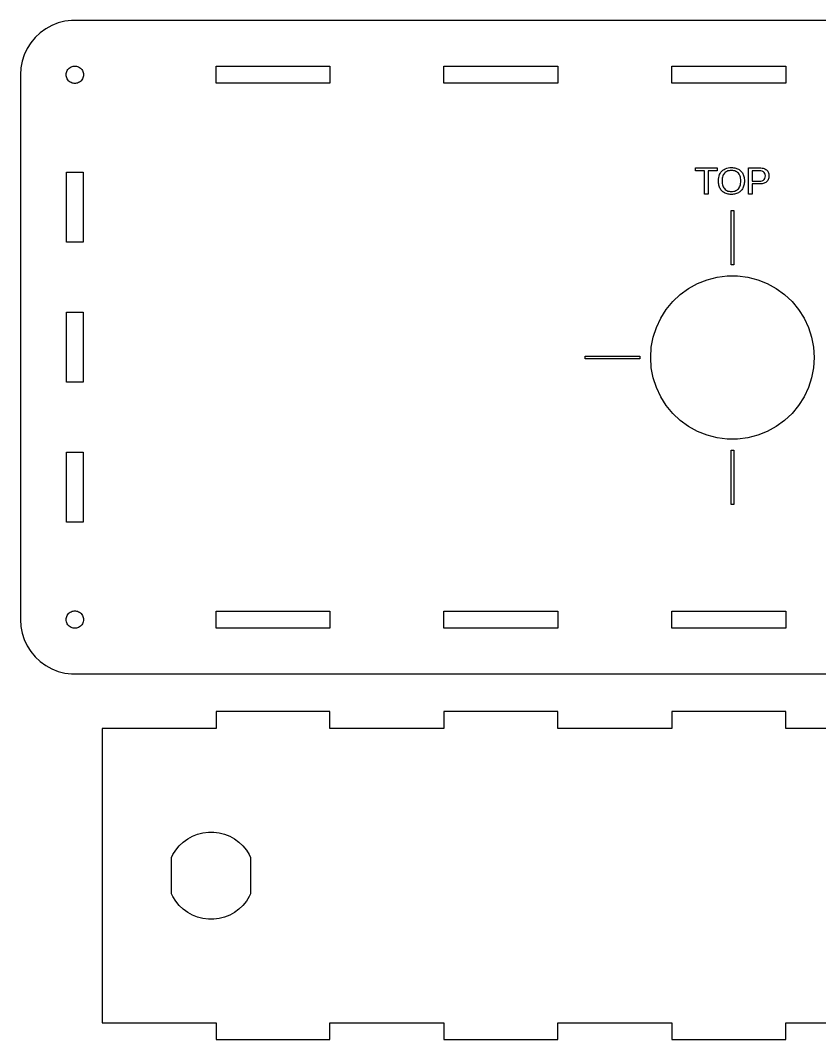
# Model space of a CAD drawing. Extents: x -143 to 284, y -54 to 327.
# Drawn here: x -43.4 to 103.3, y 139.7 to 326.8 of the extents above; entities that cross this region are included whole.
import ezdxf

# ---------------------------------------------------------------- set-up
doc = ezdxf.new("R2010")
doc.units = 0
doc.layers.add('Layer_1', color=7, linetype='CONTINUOUS')

msp = doc.modelspace()

# ---------------------------------------------------------------- linework, layer by layer
at = {"layer": 'Layer_1', "color": 7}
for points in [[(207.230249, 326.813014), (-34.025661, 326.813014), (-35.271581, 326.656014), (-36.487931, 326.344014), (-37.655551, 325.881014), (-38.756031, 325.276014), (-39.772001, 324.538015), (-40.687441, 323.678015), (-41.487931, 322.711015), (-42.160831, 321.651014), (-42.695526, 320.514014), (-43.083588, 319.320014), (-43.318909, 318.086014), (-43.397751, 316.833015), (-43.397751, 216.833014), (-43.318909, 215.580015), (-43.083588, 214.346016), (-42.695526, 213.152015), (-42.160831, 212.015015), (-41.487931, 210.955014), (-40.687441, 209.988013), (-39.772001, 209.128014), (-38.756031, 208.390015), (-37.655551, 207.785015), (-36.487931, 207.322015), (-35.271581, 207.010016), (-34.025661, 206.853016), (207.230249, 206.853016)], [(-33.498231, 315.236014), (-33.697571, 315.261014), (-33.892181, 315.311014), (-34.079012, 315.385014), (-34.255081, 315.482015), (-34.417631, 315.600014), (-34.564101, 315.738014), (-34.692181, 315.893014), (-34.799851, 316.062014), (-34.885411, 316.244015), (-34.947491, 316.435014), (-34.985141, 316.632014), (-34.997762, 316.833015), (-34.98514, 317.034014), (-34.947491, 317.231014), (-34.885411, 317.422014), (-34.799851, 317.604014), (-34.692181, 317.773014), (-34.564101, 317.928014), (-34.417631, 318.066014), (-34.255081, 318.184014), (-34.079012, 318.281014), (-33.892181, 318.355014), (-33.697571, 318.405014), (-33.498231, 318.430014), (-33.297251, 318.430014), (-33.097951, 318.405015), (-32.903351, 318.355014), (-32.716551, 318.281014), (-32.540451, 318.184014), (-32.377851, 318.066014), (-32.231451, 317.928014), (-32.103351, 317.773014), (-31.995651, 317.604014), (-31.910152, 317.422014), (-31.848051, 317.231014), (-31.810351, 317.034014), (-31.79775, 316.833015), (-31.810353, 316.632014), (-31.848051, 316.435014), (-31.910152, 316.244015), (-31.995651, 316.062014), (-32.103351, 315.893014), (-32.231451, 315.738014), (-32.377851, 315.600014), (-32.540451, 315.482015), (-32.716551, 315.385014), (-32.903351, 315.311014), (-33.097951, 315.261014), (-33.297251, 315.236015), (-33.498231, 315.236014)], [(-7.488651, 315.283015), (-7.488651, 318.383015), (13.420448, 318.383015), (13.420448, 315.283015), (-7.488651, 315.283015)], [(34.329548, 315.283015), (34.329548, 318.383015), (55.238647, 318.383015), (55.238647, 315.283015), (34.329548, 315.283015)], [(76.14725, 315.283015), (76.14725, 318.383015), (97.05725, 318.383015), (97.05725, 315.283015), (76.14725, 315.283015)], [(82.14925, 294.933014), (82.14925, 299.202014), (80.490249, 299.202014), (80.490249, 299.733014), (84.459247, 299.733014), (84.459247, 299.202014), (82.797249, 299.202014), (82.797249, 294.933014), (82.14925, 294.933014)], [(86.877248, 294.875015), (86.678248, 294.893015), (86.487248, 294.924015), (86.30425, 294.967014), (86.130249, 295.022015), (85.964248, 295.089014), (85.806249, 295.168015), (85.65725, 295.259015), (85.519249, 295.361014), (85.39125, 295.473014), (85.274249, 295.597014), (85.16725, 295.731014), (85.070247, 295.877014), (84.984249, 296.033014), (84.909248, 296.199014), (84.845248, 296.372014), (84.793249, 296.553014), (84.75325, 296.741015), (84.724248, 296.937014), (84.706243, 297.141014), (84.701253, 297.353015), (84.714258, 297.671014), (84.752248, 297.969015), (84.817249, 298.246014), (84.90725, 298.502014), (85.023249, 298.738014), (85.165249, 298.954014), (85.333247, 299.149014), (85.523248, 299.321014), (85.734248, 299.466014), (85.965247, 299.585014), (86.216247, 299.678015), (86.488247, 299.744014), (86.77925, 299.784014), (87.091249, 299.797014), (87.297249, 299.791014), (87.495247, 299.773014), (87.685248, 299.744014), (87.86725, 299.702014), (88.041249, 299.649015), (88.207249, 299.583014), (88.365248, 299.506015), (88.514247, 299.418015), (88.652248, 299.319014), (88.781249, 299.209015), (88.899249, 299.088014), (89.006248, 298.957014), (89.103248, 298.815015), (89.190249, 298.662015), (89.265249, 298.500014), (89.329249, 298.329014), (89.38225, 298.150014), (89.422249, 297.963014), (89.451248, 297.768014), (89.469254, 297.565015), (89.475259, 297.353015), (89.469237, 297.142015), (89.451242, 296.939014), (89.422249, 296.744015), (89.380249, 296.556014), (89.327248, 296.376015), (89.262249, 296.203014), (89.18625, 296.038015), (89.09825, 295.882014), (89.000248, 295.737014), (88.892247, 295.603014), (88.774247, 295.479014), (88.646248, 295.365014), (88.507248, 295.263015), (88.358249, 295.171014), (88.20025, 295.091014), (88.034249, 295.023014), (87.860248, 294.968014), (87.678249, 294.924015), (87.488248, 294.894014), (87.29025, 294.875015), (87.085249, 294.869015), (86.877248, 294.875015)], [(90.243248, 294.933014), (90.243248, 299.733014), (92.271249, 299.733014), (92.496248, 299.725013), (92.705247, 299.702013), (92.89925, 299.663014), (93.079248, 299.609014), (93.243248, 299.539014), (93.39225, 299.454015), (93.526249, 299.353015), (93.645248, 299.238014), (93.744248, 299.110014), (93.826248, 298.970014), (93.890248, 298.817014), (93.935248, 298.651014), (93.962257, 298.472014), (93.971251, 298.281015), (93.962245, 298.091014), (93.93524, 297.912014), (93.889249, 297.745014), (93.826248, 297.589014), (93.743249, 297.445014), (93.64325, 297.312014), (93.524248, 297.191014), (93.390249, 297.084014), (93.243248, 296.993014), (93.083247, 296.919014), (92.910248, 296.861014), (92.724249, 296.820014), (92.52425, 296.795015), (92.311248, 296.787013), (90.89425, 296.787015), (90.89425, 294.933014), (90.243248, 294.933014)], [(-34.947751, 286.119015), (-34.947751, 298.976014), (-31.847751, 298.976014), (-31.847751, 286.119015), (-34.947751, 286.119015)], [(87.315249, 295.407014), (87.530249, 295.439014), (87.728247, 295.491015), (87.911249, 295.564014), (88.078248, 295.658014), (88.229248, 295.772014), (88.365248, 295.908014), (88.483248, 296.063014), (88.583248, 296.235014), (88.665248, 296.424014), (88.729247, 296.630015), (88.774247, 296.854014), (88.802244, 297.095014), (88.811252, 297.354014), (88.801259, 297.601015), (88.774239, 297.833014), (88.728248, 298.049014), (88.664248, 298.249015), (88.58125, 298.434015), (88.480248, 298.603014), (88.361249, 298.756014), (88.225249, 298.891014), (88.074249, 299.006014), (87.908249, 299.099015), (87.726249, 299.172014), (87.530249, 299.224014), (87.318249, 299.256014), (87.092248, 299.266014), (86.863247, 299.256015), (86.64925, 299.225014), (86.451248, 299.174015), (86.26825, 299.102015), (86.101247, 299.009014), (85.949248, 298.896014), (85.813248, 298.763015), (85.69325, 298.611014), (85.592248, 298.443014), (85.50925, 298.258014), (85.444248, 298.057015), (85.398249, 297.839014), (85.37124, 297.605014), (85.362246, 297.354014), (85.371251, 297.104014), (85.399245, 296.870014), (85.445247, 296.650015), (85.511248, 296.446014), (85.594249, 296.257014), (85.697249, 296.083015), (85.818249, 295.925014), (85.955248, 295.785014), (86.108249, 295.666015), (86.27425, 295.569015), (86.455247, 295.494015), (86.651248, 295.440014), (86.860247, 295.408014), (87.085249, 295.397013), (87.315249, 295.407014)], [(92.51225, 297.321015), (92.758249, 297.380014), (92.959247, 297.480015), (93.116248, 297.619014), (93.228247, 297.797014), (93.29525, 298.016014), (93.317235, 298.274014), (93.295264, 298.523014), (93.226249, 298.733014), (93.111249, 298.906014), (92.950247, 299.040015), (92.744248, 299.135014), (92.492249, 299.193015), (92.193248, 299.212014), (90.89425, 299.212014), (90.89425, 297.301015), (92.220248, 297.301015), (92.51225, 297.321016)], [(87.022249, 281.933014), (87.022249, 291.933014), (87.522248, 291.933014), (87.522248, 281.933014), (87.022249, 281.933014)], [(86.330248, 249.963016), (84.461248, 250.199013), (82.637249, 250.667014), (80.885247, 251.361015), (79.235249, 252.268015), (77.711249, 253.375015), (76.337247, 254.665013), (75.13725, 256.116014), (74.127247, 257.707016), (73.325248, 259.411014), (72.743249, 261.203015), (72.390248, 263.053013), (72.272248, 264.933014), (72.390248, 266.813015), (72.743249, 268.663015), (73.325248, 270.455013), (74.127247, 272.159015), (75.13725, 273.750014), (76.337247, 275.201015), (77.711249, 276.491013), (79.235249, 277.598016), (80.885247, 278.505016), (82.637249, 279.199014), (84.461248, 279.667015), (86.330248, 279.903015), (88.214248, 279.903015), (90.083248, 279.667015), (91.907247, 279.199014), (93.659249, 278.505016), (95.30925, 277.598016), (96.83325, 276.491013), (98.207249, 275.201015), (99.407249, 273.750014), (100.417249, 272.159015), (101.219248, 270.455013), (101.80125, 268.663015), (102.154248, 266.813015), (102.272248, 264.933014), (102.154248, 263.053013), (101.80125, 261.203015), (101.219248, 259.411014), (100.417249, 257.707016), (99.407249, 256.116014), (98.207249, 254.665013), (96.83325, 253.375015), (95.30925, 252.268015), (93.659249, 251.361015), (91.907247, 250.667014), (90.083248, 250.199013), (88.214248, 249.963016), (86.330248, 249.963016)], [(-34.947751, 260.404013), (-34.947751, 273.262015), (-31.847751, 273.262015), (-31.847751, 260.404013), (-34.947751, 260.404013)], [(60.27225, 264.683016), (60.27225, 265.183015), (70.27225, 265.183015), (70.27225, 264.683016), (60.27225, 264.683016)], [(-34.947751, 234.690016), (-34.947751, 247.547016), (-31.847751, 247.547016), (-31.847751, 234.690016), (-34.947751, 234.690016)], [(87.022249, 237.933014), (87.022249, 247.933014), (87.522248, 247.933014), (87.522248, 237.933014), (87.022249, 237.933014)], [(-33.498231, 215.236015), (-33.697571, 215.261019), (-33.892181, 215.311015), (-34.079012, 215.385014), (-34.255081, 215.482014), (-34.417631, 215.600014), (-34.564101, 215.738015), (-34.692181, 215.893014), (-34.799851, 216.062014), (-34.885411, 216.244014), (-34.947491, 216.435016), (-34.985141, 216.632016), (-34.997762, 216.833014), (-34.98514, 217.034016), (-34.947491, 217.231015), (-34.885411, 217.422015), (-34.799851, 217.604014), (-34.692181, 217.773015), (-34.564101, 217.928014), (-34.417631, 218.066015), (-34.255081, 218.184015), (-34.079012, 218.281015), (-33.892181, 218.355013), (-33.697571, 218.405015), (-33.498231, 218.430019), (-33.297251, 218.430014), (-33.097951, 218.405009), (-32.903351, 218.355013), (-32.716551, 218.281015), (-32.540451, 218.184015), (-32.377851, 218.066015), (-32.231451, 217.928014), (-32.103351, 217.773015), (-31.995651, 217.604014), (-31.910152, 217.422015), (-31.848051, 217.231015), (-31.810351, 217.034016), (-31.79775, 216.833014), (-31.810353, 216.632016), (-31.848051, 216.435016), (-31.910152, 216.244014), (-31.995651, 216.062014), (-32.103351, 215.893014), (-32.231451, 215.738015), (-32.377851, 215.600014), (-32.540451, 215.482014), (-32.716551, 215.385014), (-32.903351, 215.311015), (-33.097951, 215.261014), (-33.297251, 215.236009), (-33.498231, 215.236015)], [(-7.488651, 215.283016), (-7.488651, 218.383015), (13.420448, 218.383015), (13.420448, 215.283016), (-7.488651, 215.283016)], [(34.329548, 215.283016), (34.329548, 218.383015), (55.238647, 218.383015), (55.238647, 215.283016), (34.329548, 215.283016)], [(76.14725, 215.283016), (76.14725, 218.383015), (97.05725, 218.383015), (97.05725, 215.283016), (76.14725, 215.283016)], [(117.966247, 196.833015), (97.05725, 196.833015), (97.05725, 199.933014), (76.14725, 199.933014), (76.14725, 196.833015), (55.238647, 196.833015), (55.238647, 199.933014), (34.329548, 199.933014), (34.329548, 196.833015), (13.420448, 196.833015), (13.420448, 199.933014), (-7.488651, 199.933014), (-7.488651, 196.833015), (-28.397751, 196.833015), (-28.397751, 142.833015), (-7.488651, 142.833015), (-7.488651, 139.733013), (13.420448, 139.733013), (13.420448, 142.833015)], [(-8.90005, 161.849013), (-9.896752, 161.975014), (-10.869851, 162.225015), (-11.803953, 162.594015), (-12.684351, 163.078015), (-13.497151, 163.669014), (-14.229453, 164.357015), (-14.869851, 165.131015), (-15.408251, 165.979014), (-15.647751, 166.488016), (-15.647751, 173.178014), (-15.408251, 173.687013), (-14.869851, 174.535015), (-14.229453, 175.309015), (-13.497151, 175.997014), (-12.684351, 176.588015), (-11.803953, 177.072015), (-10.869851, 177.441015), (-9.896752, 177.691013), (-8.90005, 177.817014), (-7.895452, 177.817014), (-6.898753, 177.691013), (-5.925651, 177.441015), (-4.991552, 177.072015), (-4.111151, 176.588015), (-3.298351, 175.997014), (-2.566052, 175.309015), (-1.92565, 174.535015), (-1.387252, 173.687013), (-1.147753, 173.178014), (-1.147753, 166.488016), (-1.387252, 165.979014), (-1.92565, 165.131015), (-2.566052, 164.357015), (-3.298351, 163.669014), (-4.111151, 163.078015), (-4.991552, 162.594015), (-5.925651, 162.225015), (-6.898753, 161.975014), (-7.895452, 161.849013), (-8.90005, 161.849013)], [(13.420448, 142.833015), (34.329548, 142.833015), (34.329548, 139.733013), (55.238647, 139.733013), (55.238647, 142.833015), (76.14725, 142.833015), (76.14725, 139.733013), (97.05725, 139.733013), (97.05725, 142.833015), (117.966247, 142.833015)]]:
    msp.add_lwpolyline(points, dxfattribs=at)

doc.saveas('drawing.dxf')
